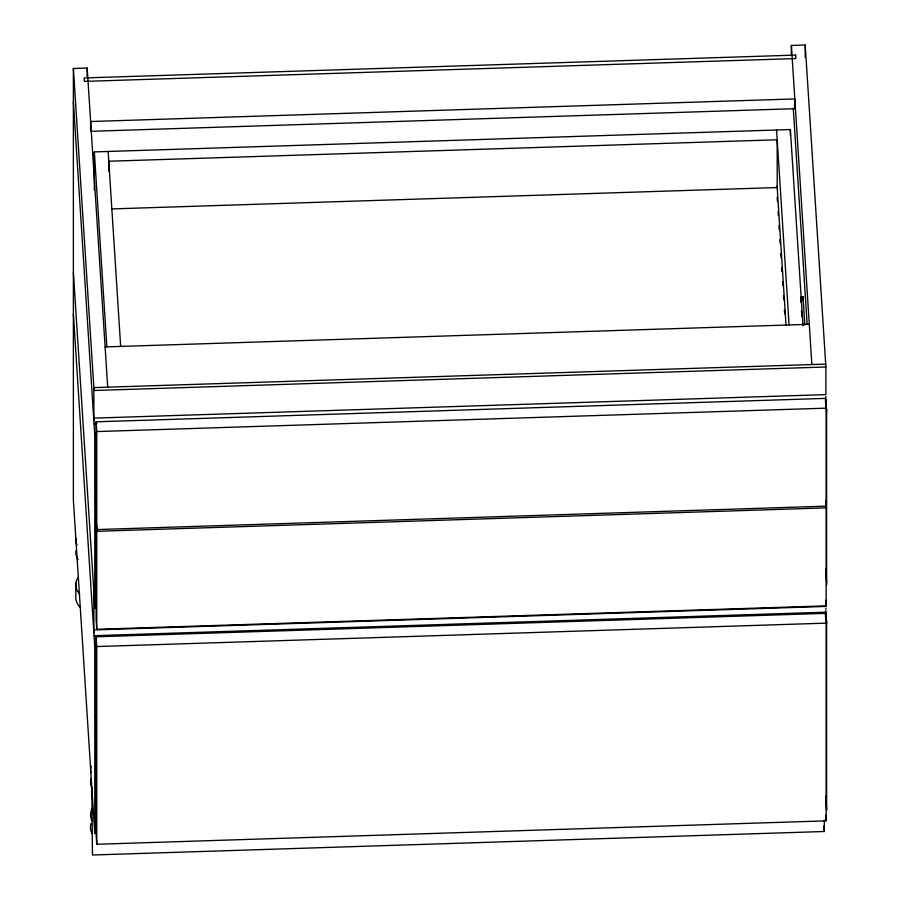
<?xml version="1.0" encoding="UTF-8"?>
<svg xmlns="http://www.w3.org/2000/svg" width="900" height="900" viewBox="0 0 900 900"><rect width="100%" height="100%" fill="white"/><g stroke="black" fill="none" stroke-linecap="round" stroke-linejoin="round"><path stroke-width="1.35" d="M94.793 644.299L94.793 833.67L73.373 500.175L73.373 68.501L87.199 68.051L107.696 387.169M791.381 55.181L791.381 45.439L805.207 45L825.885 366.986L825.885 394.616L94.05 418.118M794.812 108.698L90.63 131.31L90.63 121.522L794.812 98.921L794.812 108.698L794.554 104.535M94.331 189.81L94.331 151.909L790.38 129.555L802.991 325.89M111.589 208.924L777.184 187.549L777.184 139.781L108.788 161.235L108.788 171.079M804.814 324.799L803.014 296.786L800.572 296.865L800.933 302.468M105.109 346.916L809.291 324.304M825.705 364.118L93.87 387.608L93.87 420.998M825.885 366.986L94.05 390.488L73.373 68.501M96.12 421.808L825.514 398.385L826.144 408.161L826.144 506.149L96.75 529.571L96.12 519.795L96.12 421.808L96.75 431.572L96.75 529.571M94.241 423.866L97.054 423.776M96.75 431.572L826.144 408.161M826.144 507.881L826.144 605.869L96.75 629.291L96.75 531.293L826.144 507.881L825.784 502.29M94.05 629.921L825.885 606.431M94.241 635.681L826.065 612.18M96.12 636.784L825.514 613.361L826.144 623.137L826.144 820.845L96.75 844.268L96.12 834.491L96.12 636.784L96.75 646.56L96.75 844.268M96.75 646.56L826.144 623.137M824.299 820.271L824.299 831.499L92.464 855L91.834 787.669M825.784 398.801L826.627 411.874M825.784 500.569L826.144 506.149M825.784 569.171L826.627 582.244M791.381 45.439L811.879 364.556M825.784 600.278L826.144 605.869M825.784 610.616L826.627 623.678M793.271 108.214L807.109 323.764M801.472 310.871L801.832 316.474M825.727 796.151L826.627 810.169L826.627 620.809M825.784 815.254L826.144 820.845M823.939 825.919L824.299 831.499M776.554 130.005L789.075 324.934M777.094 186.188L786.015 325.024M777.195 197.381L777.465 201.589M778.095 211.399L778.365 215.606M778.995 225.428L779.265 229.635M779.895 239.445L780.165 243.653M780.795 253.474L781.065 257.681M781.695 267.491L781.965 271.699M782.595 281.52L782.865 285.727M783.495 295.549L783.765 299.756M784.395 309.566L784.665 313.774M108.157 151.47L120.668 346.399M94.331 151.909L106.853 346.838M73.373 101.88L94.793 435.375M96.75 531.293L96.12 521.516L96.12 619.515L96.75 629.291M73.373 272.25L94.793 605.745M73.373 313.695L94.793 647.179M825.908 396.439L825.941 397.496M825.908 608.254L825.941 609.3M826.627 408.994L826.627 585.124M825.514 398.385L825.514 402.581M825.514 613.361L825.514 617.569M805.207 45L805.207 57.521M803.014 296.786L803.014 300.971M790.38 129.555L790.38 135.169M94.793 432.495L94.793 608.614M93.87 591.367L93.87 632.801M87.199 68.051L87.199 76.399M75.825 583.268L75.825 595.822A24.559 17.37 0 0 0 80.494 607.59M79.639 594.067A24.559 17.37 0 0 1 78.525 576.788M78.097 559.631A24.559 17.37 0 0 1 75.892 550.822M76.939 544.972A24.559 17.37 0 0 1 75.892 538.267M92.239 788.591A24.559 17.37 0 0 1 91.136 778.579M92.16 833.614A24.559 17.37 0 0 1 91.013 823.567M92.239 821.036A24.559 17.37 0 0 1 92.025 808.852M90.945 772.762A24.559 17.37 0 0 1 91.136 766.024M795.668 55.102L84.172 77.951L84.386 81.394L795.893 58.556L795.668 55.102"/></g></svg>
